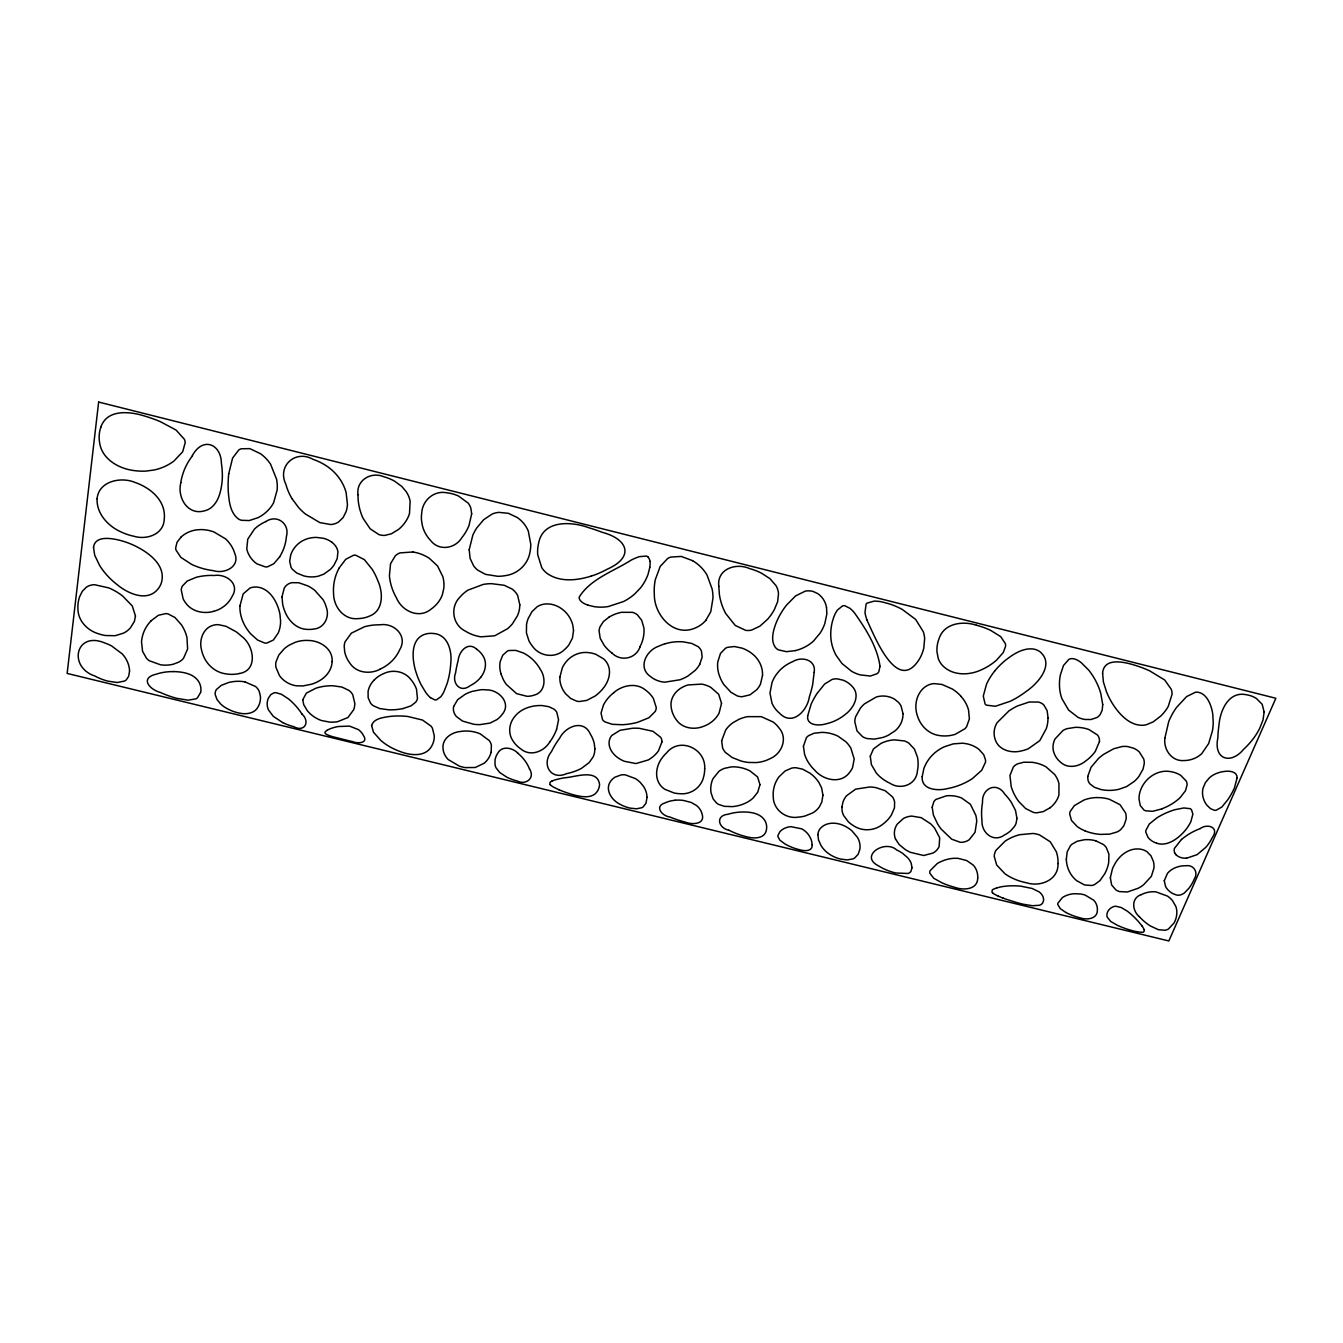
<?xml version="1.0" encoding="UTF-8"?>
<svg xmlns="http://www.w3.org/2000/svg" width="1343" height="1343" viewBox="0 0 1343 1343"><rect width="100%" height="100%" fill="white"/><g stroke="black" fill="none" stroke-linecap="round" stroke-linejoin="round"><path stroke-width="1.5" d="M180.869 482.624C176.991 496.91 187.281 515.46 204.018 510.961A22.159 19.356 35.7 0 0 210.985 507.805C218.624 501.762 220.923 491.504 222.015 482.305A84.659 73.227 37.7 0 0 222.367 474.129L222.082 468.741A71.481 61.996 37.5 0 0 221.41 463.57C221.209 443.66 202.692 436.425 192.301 455.68M649.811 567.418L648.081 574.2A53.418 49.657 14.4 0 1 640.426 587.982L634.786 593.891A56.339 52.394 14.7 0 1 623.521 601.546L608.211 606.566A43.194 40.089 13.9 0 1 594.244 606.667L587.697 605.089M491.152 752.214L491.387 745.231A13.866 12.188 16.2 0 0 489.272 740.581L480.123 733.798A32.215 28.153 16.3 0 0 460.246 731.515C452.037 732.288 442.804 738.046 442.955 747.195A19.641 17.207 16.8 0 0 448.193 759.55L459.474 766.181A31.712 27.85 16.8 0 0 465.417 767.608L475.288 767.491L484.269 763.16A26.759 23.452 16.8 0 0 491.135 752.214M200.661 692.384L197.421 697.873A10.391 8.813 27.8 0 1 195.776 698.897L188.054 700.173L176.89 698.377A91.693 78.633 30.3 0 1 160.237 692.384C149.728 689.63 139.353 678.014 156.376 674.136A52.78 44.42 27.1 0 1 173.079 671.618M453.665 706.452L457.627 699.737L464.947 694.432A42.506 37.537 16.2 0 1 472.4 691.343L480.475 689.782A28.992 25.668 16.7 0 1 486.485 689.882C498.891 689.58 512.103 703.48 501.913 714.711A27.515 24.426 17.4 0 1 496.86 719.647L490.094 723.071L479.955 724.616A39.988 35.59 17.8 0 1 473.659 724.246L462.462 721.04L456.284 716.423A13.061 11.55 17.7 0 1 453.632 706.435M556.623 729.299L558.554 719.764L556.757 712.193A10.912 9.72 13.4 0 0 554.004 709.171L549.018 706.754L542.488 705.595A32.215 28.539 13.4 0 0 539.382 705.545A35.892 31.779 13.3 0 0 525.768 708.349L523.837 709.238A30.016 26.608 13.5 0 0 519.456 711.958A31.007 27.481 13.5 0 0 513.916 717.615C508.98 724.095 508.124 733.563 512.69 740.463A27.985 24.829 13.7 0 0 521.101 749.142C530.552 756.864 543.848 751.627 549.69 742.108M100.826 427.225C107.071 408.423 130.909 411.495 145.749 416.38A125.319 107.306 35.2 0 1 160.472 421.719L176.051 430.045L184.394 439.295A11.751 10.274 38.4 0 1 185.233 442.602L182.682 451.768L173.918 461.069A62.836 54.475 40.1 0 1 154.26 469.966L145.967 471.091A61.56 53.367 40.1 0 1 135.727 470.772C119.829 469.295 101.833 459.659 99.55 442.384A36.227 31.325 38.8 0 1 100.843 427.242M699.72 664.365L702.137 657.147L701.499 651.321A11.684 10.66 5.2 0 0 698.091 646.638L691.712 643.431L683.201 641.836A46.334 41.935 5.8 0 0 665.356 643.7M639.956 647.125C635.726 658.859 620.785 661.864 612.055 653.134M338.94 568.257L345.739 559.292L353.511 555.263A9.032 8.075 28.2 0 1 355.811 555.247L364.373 559.645L372.313 569.466A69.013 60.922 28 0 1 377.87 580.78C383.141 592.28 383.745 610.444 369.896 615.933A31.577 28.119 27 0 1 357.977 618.619C344.11 620.113 333.819 607.137 333.601 594.177A55.986 50.127 25.4 0 1 339.04 568.307M279.68 556.892L273.72 563.791L267.61 566.78A10.475 9.216 31.2 0 1 265.494 566.947L256.866 563.825A23.301 20.531 31.6 0 1 248.539 554.038L247.834 552.51A19.759 17.392 31.6 0 1 246.793 548.615L247.767 539.164L254.482 529.058A45.746 40.408 30.5 0 1 265.88 521.571M480.643 677.409C485.427 671.651 487.274 662.888 483.228 656.24A21.723 19.39 19.2 0 0 476.664 649.223M705.814 620.399L710.783 611.703L712.999 597.954A55.802 51.588 8.3 0 0 712.159 589.107L707.022 575.039A40.441 37.453 7.2 0 0 692.585 560.686M994.575 671.181L996.506 668.881A74.251 64.9 -14.5 0 1 1005.286 660.403C1013.142 654.259 1022.577 647.897 1033.036 648.971A16.166 14.303 -15.1 0 1 1039.851 651.64C1055.044 664.181 1037.988 683.469 1026.287 691.36A92.096 82.83 -13.7 0 1 1018.968 696.429A83.434 74.906 -13.7 0 1 1010.221 701.281L995.482 706.25L986.417 705.159A6.497 5.741 -12.2 0 1 985.09 703.984L983.277 696.077L986.517 684.242A63.944 56.02 -14.3 0 1 994.592 671.198M150.718 621.054L158.424 615.262L165.743 613.6A11.298 9.636 30.7 0 1 168.11 613.936L174.943 617.495L181.557 624.965A41.432 35.119 30.4 0 1 186.962 637.489L187.617 648.954L183.504 658.339A21.606 18.366 29.9 0 1 178.737 662.149L173.297 664.214A33.659 28.623 30.4 0 1 160.572 664.819L149.258 660.722A14.454 12.255 29.9 0 1 146.538 658.339L142.559 651.321L141.519 641.719A45.679 38.947 29.3 0 1 150.819 621.137M373.757 680.397L376.628 677.762A34.666 30.419 20.8 0 1 383.544 673.666C392.66 669.15 404.461 671.181 410.757 679.39A32.232 28.27 21.6 0 1 416.498 689.16L417.472 698.561A12.423 10.929 20.8 0 1 415.625 702.238L411.008 705.864L403.085 708.55M181.187 536.915L177.024 542.303L175.681 547.978A10.509 9.082 33.3 0 0 176 550.042L180.869 557.379L191.596 564.379A64.565 56.473 34.4 0 0 213.067 570.59C224.348 574.3 240.682 566.847 234.639 553.064A29.932 25.987 32.5 0 0 227.857 541.212A27.918 24.258 32.5 0 0 225.506 538.845L213.957 531.962A34.817 30.218 32.4 0 0 200.846 529.578L196.498 529.881A33.29 28.891 32.4 0 0 181.204 536.948M1181.487 839.425L1174.454 848.39A8.646 7.185 -14.4 0 0 1174.957 853.325M1050.075 807.798L1043.276 811.608L1036.947 812.784A13.866 11.886 -11.2 0 1 1033.371 812.397L1025.649 808.553L1018.817 801.603A62.55 53.787 -13.2 0 1 1011.917 788.777A56.507 48.617 -12.9 0 1 1011.229 786.763L1009.936 775.465L1013.377 766.954A12.07 10.442 -11.3 0 1 1017.692 763.814L1023.802 762.22L1032.213 762.304A36.932 31.779 -10.9 0 1 1046.012 766.836L1054.691 774.508A34.163 29.412 -11 0 1 1058.955 783.506L1058.939 794.972A27.045 23.267 -11.3 0 1 1050.058 807.781M613.801 692.585C622.313 685.249 635.877 682.395 645.194 689.798A30.637 27.481 9 0 1 653.353 698.41L656.257 707.56A12.037 10.811 7.9 0 1 655.283 711.404L648.904 717.766L637.623 722.316A70.037 63.574 10.4 0 1 622.245 724.733L612.223 724.313L604.887 721.862A8.36 7.487 9.9 0 1 602.503 719.579L601.026 713.133L603.46 705.025A42.456 37.99 7.9 0 1 613.835 692.635M609.134 617.041L603.46 621.524L600.103 626.661A17.123 15.663 10.9 0 0 599.079 630.841L600.203 638.294L604.132 645.295A39.786 36.479 9.5 0 0 612.055 653.134M326.987 730.323L329.69 728.964A42.321 36.379 20.9 0 1 338.402 726.513L349.533 726.11L358.514 729.652A17.895 15.461 21.6 0 1 363.315 735.242C368.939 743.384 357.523 743.804 352.605 741.621A113.584 100.389 24.3 0 1 350.17 741.101L332.879 736.753A61.09 53.351 23.4 0 1 331.15 736.216A29.412 25.517 22.9 0 1 327.004 734.621A7.051 6.077 22.6 0 1 325.275 733.496L324.888 732.321A7.185 6.195 22.3 0 1 327.054 730.407M1141.13 894.656C1130.957 898.148 1132.149 910.755 1139.334 916.648M380.237 669.167C370.282 674.471 356.449 673.162 349.885 663.173A30.15 26.659 23.7 0 1 344.698 651.892L344.211 646.168A20.733 18.282 24.1 0 1 345.067 641.803L351.379 633.141L364.591 626.711A53.3 46.955 22.5 0 1 379.951 624.814C394.12 622.514 408.138 635.994 399.677 649.794A46.988 41.549 25.1 0 1 380.187 669.083M265.864 521.554C276.977 513.966 290.021 523.753 286.412 536.545A56.977 49.96 33.4 0 1 279.613 556.858M1162.232 808.805L1152.613 811.306L1145.663 810.803A9.015 7.605 -14.7 0 1 1143.917 809.98L1140.257 805.548L1138.998 798.917A32.82 27.649 -15.5 0 1 1144.79 782.482C1150.33 775.163 1159.563 770.294 1168.846 771.369A27.531 23.217 -15.4 0 1 1180.732 775.347L1186.289 781.139A12.07 10.173 -15.9 0 1 1187.111 784.799L1185.483 790.758L1180.161 797.591A48.046 40.827 -15.6 0 1 1162.182 808.687M1200.206 828.53C1207.542 823.225 1219.713 827.305 1212.343 837.461A44.907 37.57 -14.7 0 1 1205.829 847.299L1197.083 854.652L1186.524 858.244M591.155 576.13C576.919 580.562 559.578 582.493 546.802 573.209A21.824 20.212 17.4 0 1 541.749 567.636L537.72 554.693A41.364 38.41 16.2 0 1 538.627 543.143C542.975 519.758 571.497 521.319 588.771 527.715A151.759 137.02 14.7 0 1 602.184 532.315C627.651 538.912 635.004 556.892 607.271 569.18A94.732 88.94 21.1 0 1 591.155 576.13M996.64 887.924L1001.156 886.816A54.073 45.091 -7.5 0 1 1012.521 885.792A62.55 52.058 -7.4 0 1 1020.73 886.162L1032.146 888.462L1039.23 891.953A14.773 12.389 -8.6 0 1 1042.991 896.671L1043.528 898.635A9.955 8.343 -8.8 0 1 1043.561 900.515L1042.705 902.916A5.557 4.667 -8.9 0 1 1040.758 904.678A6.295 5.288 -8.9 0 1 1039.381 905.283L1032.465 905.736L1023.131 904.208A133.88 114.625 -12.3 0 1 1015.963 902.311L1006.881 899.474A136.835 117.294 -12.3 0 1 1003.154 898.148M239.474 673.498C258.679 670.342 253.827 644.606 241.186 635.978A43.648 37.352 28.3 0 0 235.764 631.546L225.993 626.291L218.439 624.663A17.224 14.823 28.9 0 0 213.369 625.234C203.162 627.869 198.999 639.956 201.416 649.408A36.966 31.863 28.2 0 0 203.263 655.502C206.856 664.768 215.165 672.171 225.087 673.733A33.625 28.942 28.5 0 0 239.474 673.498M213.47 611.384C203.75 614.12 192.083 611.736 185.905 603.242A23.788 20.548 31.1 0 1 183.135 598.81L181.221 589.862A13.363 11.516 31.3 0 1 182.363 586.052L187.265 581.015L196.263 577.289A63.692 54.845 29.2 0 1 214.46 575.476C226.161 573.646 240.095 583.852 232.255 596.158A36.714 31.728 31.7 0 1 224.348 606.062L221.007 608.329A36.16 31.258 31.7 0 1 213.47 611.384M795.442 650.616L786.377 651.674L778.369 649.844A10.14 9.267 -1.7 0 1 775.465 647.477C770.647 640.964 772.947 632.117 775.297 625.099A79.623 72.321 -6.3 0 1 786.494 605.156L795.56 595.939L805.162 591.172A15.142 13.934 -4.4 0 1 813.405 591.575L817.551 593.522A19.306 17.761 -4.1 0 1 819.801 595.218L821.815 597.249A24.443 22.478 -3.7 0 1 826.465 607.254M675.093 800.227L676.721 800.126A32.232 28.069 5.3 0 1 683.369 800.428L691.225 802.476L696.463 805.447A18.181 15.898 5.1 0 1 702.154 814.227C705.377 824.652 691.729 824.803 685.283 822.101A102.874 91.895 3.7 0 1 669.821 816.98C662.133 816.074 653.974 806.32 665.02 802.913A27.431 23.922 5.4 0 1 675.109 800.277M173.062 671.55C182.447 671.769 194.215 673.397 199.2 682.462A17.476 14.79 28 0 1 200.627 692.384M412.939 551.99L399.996 552.896A16.401 14.807 26 0 0 395.346 555.75L390.544 563.724L389.42 575.811A57.648 52.327 23.7 0 0 396.47 597.887C401.91 611.149 419.1 619.241 431.137 609.084A36.932 33.273 25.2 0 0 440.437 598.928A33.273 29.982 25 0 0 442.351 594.764L443.845 588.083A35.573 32.047 25.1 0 0 442.804 576.567L437.533 565.94L429.374 558.352A37.285 33.558 24.9 0 0 412.939 551.99M244.997 681.908L255.523 686.491A12.826 10.996 26.2 0 1 259.249 691.427L260.424 696.413A24.023 20.531 26.4 0 1 258.141 706.787C254.75 713.469 246.34 714.61 239.709 713.167A35.825 30.721 26.8 0 1 227.051 708.567L226.228 708.13A27.414 23.469 26.7 0 1 220.705 704.051L216.995 699.535L215.199 694.516A10.106 8.612 26.8 0 1 216.441 689.496L221.242 685.383L228.595 682.513A40.005 34.095 25.6 0 1 233.699 681.556L235.461 681.388A34.011 29.009 25.8 0 1 244.997 681.891M1136.564 931.673L1134.281 931.169A95.756 79.69 -13.9 0 1 1117.426 925.327L1110.745 921.483L1107.22 917.151A8.36 6.916 -11 0 1 1106.917 915.892L1106.884 915.456A10.543 8.713 -11.1 0 1 1110.93 907.986L1113.465 906.643A6.765 5.59 -11.1 0 1 1115.832 906.24L1121.271 907.532L1127.348 911.192A93.892 77.105 -8.4 0 1 1140.106 923.581L1141.903 925.763M976.445 625.234C962.881 620.718 944.011 623.068 939.059 638.68A36.647 32.82 -13.2 0 0 936.961 651.808L938.27 658.557A24.476 21.941 -12.5 0 0 942.115 665.07C951.969 675.865 968.823 675.697 981.297 669.838A55.6 50.127 -13.4 0 0 996.456 660.219L1003.288 652.53L1005.554 646.369A11.197 9.989 -14.3 0 0 1005.37 643.616L1000.72 636.632L990.58 630.337A78.968 70.205 -10.6 0 0 976.445 625.234M1095.636 840.735L1103.426 844.529A18.735 15.747 -11.6 0 1 1106.313 847.584L1108.915 854.165L1108.714 862.475A48.969 41.331 -10.6 0 1 1104.886 873.554L1099.967 880.622L1094.579 884.601A10.358 8.662 -11.1 0 1 1091.658 885.49L1084.556 884.97L1076.717 880.706A35.136 29.496 -11.9 0 1 1069.901 872.53A41.549 34.868 -12.1 0 1 1066.325 859.235M1156.743 843.27C1166.278 846.409 1175.83 840.114 1182.31 833.6A49.238 41.532 -14.5 0 0 1186.188 829.168A43.463 36.597 -14.6 0 0 1190.905 821.53L1192.886 814.127L1191.476 809.678A5.422 4.549 -15.5 0 0 1190.032 808.654L1183.804 807.949L1174.89 809.711A61.459 50.916 -14.4 0 0 1156.911 817.853L1149.272 824.031L1145.864 830.494A10.156 8.511 -14.2 0 0 1145.831 832.24L1148.064 837.428A20.363 17.056 -14.5 0 0 1156.743 843.236M1003.154 898.148L998.235 896.15M1085.06 830.881L1086.067 831.283A49.07 41.767 -13.8 0 0 1100.706 834.406L1109.637 834.137L1117.191 831.921A14.672 12.406 -13.1 0 0 1120.801 829.487L1123.94 825.626L1126.038 819.499A22.361 18.936 -12.9 0 0 1125.619 813.052L1119.995 804.675L1109.385 799.286A38.175 32.282 -12.4 0 0 1100.857 797.692L1096.476 797.574A32.551 27.565 -12.5 0 0 1090.029 798.296A32.92 27.867 -12.5 0 0 1084.002 800.008L1074.383 805.599L1070.153 811.541A12.121 10.308 -12.4 0 0 1069.699 814.043L1071.496 820.472L1077.153 826.499A38.024 32.333 -13.4 0 0 1085.06 830.864M558.973 789.768L553.971 787.351A16.385 14.404 11.6 0 1 550.462 784.95M282.718 722.601L273.3 716.339L268.499 709.96A16.284 14.001 24.8 0 1 267.307 705.898A18.953 16.301 24.7 0 1 268.348 698.242L270.766 694.65L273.771 692.921A6.765 5.825 25.2 0 1 275.785 692.669L281.358 694.23L288.544 698.948A60.166 51.152 24.7 0 1 302.041 714.174M728.863 830.259C718.337 828.077 715.097 815.486 728.007 814.261A45.377 39.283 2.3 0 1 740.48 812.062C749.26 811.676 760.793 812.683 765.359 821.412A17.677 15.394 1.9 0 1 766.433 829.756C764.822 839.61 752.55 838.653 745.348 836.454A75.208 66.445 0.7 0 1 728.896 830.209M1065.922 912.518L1060.248 908.623L1057.831 904.628A5.876 4.902 -9.7 0 1 1057.881 903.184L1062.414 897.56A20.279 16.871 -9.9 0 1 1074.366 893.716L1080.611 893.985A27.129 22.529 -9.8 0 1 1085.178 895.11L1093.823 900.28A18.668 15.528 -10 0 1 1097.382 910C1097.651 919.032 1086.756 920.224 1080.192 917.857A60.267 50.48 -11.6 0 1 1065.956 912.485M692.585 560.669L681.254 556.422L670.661 557.093A15.931 14.84 7 0 0 667.622 558.537L660.202 566.427L655.317 579.639A65.287 60.519 2.9 0 0 654.326 594.58C654.159 614.59 673.128 636.951 694.348 628.356A28.371 26.205 6 0 0 705.797 620.382M476.664 649.206C467.968 641.131 458.953 651.355 458.198 660.37A119.275 107.104 12.5 0 0 457.124 664.718A115.145 103.377 12.7 0 0 455.596 672.843C451.567 682.966 460.045 693.458 470.033 685.753A36.362 32.484 20.1 0 0 480.66 677.426M331.738 542.169L332.879 543.076A15.713 13.984 29.8 0 1 334.877 545.107A13.682 12.188 29.8 0 1 337.932 551.906L337.177 558.705L333.987 565.067A36.647 32.534 30.8 0 1 330.277 569.466L323.898 574.116L318.241 576.214A29.781 26.457 30.4 0 1 303.887 575.929L296.753 573.025L292.304 569.214A11.231 9.938 29.9 0 1 291.062 567.283L289.668 561.324L290.776 554.76A32.299 28.673 29.2 0 1 296.299 545.661A29.999 26.642 29.3 0 1 316.579 537.418L323.26 538.274A21.555 19.171 29.6 0 1 331.771 542.136M517.844 753.138C512.422 747.547 501.745 745.365 497.548 753.524A22.546 19.792 14 0 0 495.03 760.037L495.03 764.687A14.135 12.389 14.4 0 0 496.071 767.843L499.697 772.494L506.899 777.228A44.252 39.081 14 0 0 517.156 780.971C525.751 785.454 535.37 778.151 529.578 769.035M430.515 697.655L434.729 699.854A4.214 3.727 19.5 0 0 436.559 699.804L440.789 696.765A33.525 29.647 21.1 0 0 444.214 691.057L447.152 683.469A109.421 96.192 24.9 0 0 450.778 663.106C452.121 650.902 447.907 634.131 432.966 633.443A20.279 18.08 21.2 0 0 427.41 633.644C409.313 637.002 411.865 660.437 416.464 673.498A85.566 76.887 17.8 0 0 421.098 684.712L425.53 692.098A29.193 25.937 19.4 0 0 430.465 697.705M550.345 784.765L550.496 784.916A5.523 4.835 11.9 0 1 549.875 784.228L550.009 782.348A7.823 6.849 11.7 0 1 551.805 781.206M961.051 696.362L959.456 694.667A44.772 39.652 -8.5 0 0 952.153 688.925L942.014 684.46L934.14 683.604A15.193 13.514 -9.6 0 0 928.903 684.796C918.578 689.077 914.18 701.684 916.413 712.109A41.029 36.362 -10.5 0 0 919.166 720.234C922.893 728.107 930.38 734.285 939.126 735.511A31.04 27.515 -9.9 0 0 955.108 734.369L964.878 728.779A15.864 14.018 -9.9 0 0 966.641 726.647L969.377 718.891L968.538 709.943A41.515 36.781 -8.7 0 0 961.017 696.379M1176.099 854.803L1174.974 853.325M648.283 557.244L649.475 559.376A11.567 10.778 10.6 0 1 649.861 560.837L649.928 561.223M302.108 714.14C310.149 721.577 304.844 732.64 293.848 726.714A50.295 43.614 25 0 1 282.735 722.584M291.985 498.639L298.616 507.57A56.708 51.219 33.5 0 0 305.365 513.983L319.835 522.612L330.814 524.542A17.761 15.948 32 0 0 338.57 521.974L343.086 517.609L346.108 511.582A33.508 30.016 32.8 0 0 347.434 504.313L346.125 492.579A44.453 39.736 33.1 0 0 328.162 467.062L325.61 465.349A51.924 46.35 32.9 0 0 313.07 459.356C295.661 449.267 276.876 465.853 285.858 484.235A56.859 51.353 33.5 0 0 292.002 498.639M895.512 839.022L899.155 844.529L905.098 849.431A41.364 35.741 -6.5 0 0 910.487 852.369L923.766 855.508L933.234 852.956A15.293 13.145 -5.9 0 0 939.11 846.577L939.697 837.78L934.61 828.144A44 37.839 -4.7 0 0 930.598 823.796L921.197 817.652L911.729 816.091A17.224 14.874 -5.6 0 0 903.386 818.525L897.225 824.166A20.279 17.493 -5.6 0 0 895.512 839.039M866.94 620.046C874.864 636.951 897.46 694.818 919.535 658.859A46.686 42.372 -8.2 0 0 923.783 648.182L924.655 638.513A33.978 30.788 -8.9 0 0 923.279 631.68L915.657 619.425L902.194 609.386A75.292 67.973 -6.4 0 0 889.435 603.897L882.368 602A35.707 32.484 -8.1 0 0 874.192 601.11L867.041 603.125A5.355 4.902 -8.8 0 0 866.101 604.098L864.976 612.593A52.411 47.76 -11.9 0 0 866.99 620.03M500.956 673.85L503.189 679.323A39.232 35.338 15.2 0 0 506.395 684.477L516.635 693.659L527.044 696.312A20.833 18.684 15.6 0 0 533.792 695.238C545.627 692.451 546.248 677.762 540.255 669.284A41.247 36.865 16.6 0 0 536.847 664.13L535.521 662.519A37.386 33.441 16.5 0 0 523.501 653.051L515.83 650.398L509.131 650.499A10.475 9.418 16.8 0 0 507.251 651.187L502.769 655.199L500.2 661.511A30.083 27.061 15.6 0 0 501.006 673.833M1144.152 929.776L1144.219 929.96A5.808 4.768 -11.3 0 1 1144.37 930.766L1143.514 932.059A4.902 4.029 -11.5 0 1 1142.104 932.26A22.848 18.836 -11.9 0 1 1136.598 931.589M826.516 607.254L826.852 613.969L824.82 623.555A49.775 45.847 -1.8 0 1 820.271 632.906L813.522 641.031A39.887 36.681 -2.3 0 1 795.442 650.583M1066.308 859.235L1067.215 851.848L1070.354 845.855A13.581 11.449 -11.4 0 1 1072.1 844.126L1077.304 841.222L1084.523 839.728A29.294 24.61 -11.2 0 1 1095.636 840.752M180.768 482.59A74.369 65.689 34.2 0 1 192.469 455.797M373.79 680.431A27.649 24.275 21.2 0 0 368.083 691.376L368.15 697.739L370.567 703.144A11.533 10.089 21.8 0 0 373.287 705.73L379.616 708.533L388.664 709.809A56.272 49.725 22.9 0 0 403.085 708.533M556.606 729.283A61.342 54.459 16.1 0 1 549.673 742.091M517.794 753.188A40.475 35.304 14.9 0 1 529.528 769.052M649.978 561.223A24.359 22.663 11.8 0 1 649.76 567.401M648.283 557.244A3.979 3.71 10.1 0 0 646.52 556.069L639.369 556.657A56.372 52.008 8 0 0 631.277 560.048C613.701 571.312 590.45 578.816 579.202 597.098A5.187 4.784 14.1 0 0 579.958 599.985L580.512 600.741A9.166 8.444 14 0 0 581.469 601.714L582.056 602.201A18.617 17.174 13.8 0 0 587.714 605.021M639.805 647.057A40.29 36.832 11.9 0 0 643.901 627.852L641.685 620.298L637.337 614.775A12.876 11.818 10.1 0 0 632.452 612.341L621.423 612.307A37.688 34.364 9.6 0 0 609.151 617.058M558.99 789.734A99.466 89.091 10.7 0 0 574.552 795.09C582.023 796.987 592.683 798.9 597.484 791.077A17.425 15.293 10.5 0 0 599.549 784.278C597.165 768.263 574.871 777.328 564.245 777.815A117.009 100.255 8.9 0 0 560.467 778.571L557.865 779.175A33.743 29.412 10.9 0 0 551.772 781.139M699.72 664.365A31.292 28.556 6.6 0 1 694.986 670.543L688.187 675.848A45.041 41.18 7.3 0 1 679.978 679.776L664.751 682.177A23.2 21.119 6.9 0 1 658.758 681.019A23.838 21.706 6.9 0 1 650.398 676.469C637.354 667.555 646.419 650.13 658.859 646.168A41.381 37.486 5.9 0 1 665.356 643.683M996.674 888.025A12.658 10.66 -7.7 0 0 992.309 889.889L991.957 892.138A7.051 5.943 -7.8 0 0 993.081 893.246M998.285 896.083A28.002 23.687 -8.6 0 1 993.031 893.296M1141.852 925.797A23.62 19.406 -10.7 0 1 1144.202 929.759M1181.538 839.476A55.113 45.343 -14.8 0 1 1200.222 828.581M1186.524 858.143A13.38 11.113 -14.6 0 1 1176.065 854.836M1141.147 894.673A22.546 18.567 -12.1 0 1 1155.903 891.853L1167.52 896.117A29.664 24.409 -11.9 0 1 1172.59 900.767L1175.847 906.491A25.047 20.615 -12.1 0 1 1176.636 909.631A29.009 23.889 -11.9 0 1 1175.142 920.744A25.5 20.984 -12 0 1 1174.135 922.876L1168.444 929.02A8.629 7.068 -12.2 0 1 1165.002 930.246L1158.438 929.709L1150.397 925.982A63.138 52.024 -13.8 0 1 1139.368 916.631M239.91 606.046L239.91 608.077A42.053 36.781 28.4 0 0 241.169 616.521A40.978 35.841 28.4 0 0 242.579 620.785A44.672 39.098 28.4 0 0 250.469 633.627L257.571 640.04L264.655 643.012A9.317 8.092 27.9 0 0 266.821 643.062L273.384 640.04L278.286 632.906A38.057 33.021 29.2 0 0 280.586 620.919L279.965 614.322A48.835 42.288 29.4 0 0 277.413 605.643C273.989 596.98 267.223 588.184 257.336 587.092A15.797 13.783 29.5 0 0 249.949 588.083L243.167 593.908L239.91 606.046M559.846 677.225L559.913 680.196A28.337 25.551 11.9 0 0 565.756 693.911L570.758 698.511L576.617 701.13A13.715 12.322 12.2 0 0 579.286 701.516L586.74 700.408L595.083 696.06A45.024 40.71 13.5 0 0 604.216 686.961C608.983 680.548 611.451 671.466 607.624 664.013A18.047 16.317 11.8 0 0 603.645 658.909L595.906 654.36A26.843 24.224 12 0 0 588.385 652.614C579.74 651.523 570.909 655.485 565.672 662.384A33.928 30.604 11.5 0 0 562.398 667.572L559.846 677.225M647.041 797.356L646 803.181L643.196 806.858A8.226 7.219 7.5 0 1 641.702 807.747L636.464 808.805L630.001 808.1A33.911 29.882 7.7 0 1 619.392 803.92C611.602 799.992 604.635 789.432 610.629 781.257A17.157 15.075 8.2 0 1 615.111 777.11L621.221 774.911A14.286 12.557 8.3 0 1 625.368 774.861L635.474 778.638A28.102 24.627 8.4 0 1 640.577 782.768L643.633 786.562A25.047 21.958 8.3 0 1 647.024 797.356M1102.737 704.622L1102.15 710.279L1100.152 714.577A10.862 9.418 -15.8 0 1 1096.895 717.531L1091.02 719.512L1084.993 719.462A24.812 21.606 -16.2 0 1 1077.925 717.296L1068.558 710.027L1061.977 698.78A52.847 45.998 -17.4 0 1 1059.644 688.455A60.418 52.528 -17.7 0 1 1060.349 674.975L1063.505 665.49L1068.877 659.346A6.446 5.674 -16.7 0 1 1073.023 658.691L1074.098 658.859A12.607 11.08 -16.4 0 1 1075.223 659.178A23.654 20.749 -15.9 0 1 1081.233 662.687L1088.703 670.107A86.624 75.947 -12.8 0 1 1100.756 693.29L1102.737 704.622M1110.342 877.768L1111.635 884.97L1115.899 889.905A13.883 11.567 -12.1 0 0 1119.609 891.601L1127.398 891.987L1138.243 888.227A36.63 30.654 -12.4 0 0 1143.447 884.919L1151.354 876.375L1153.939 868.115A28.757 24.006 -12.4 0 0 1153.452 861.568L1151.001 855.844L1146.872 851.63A16.368 13.648 -12.8 0 0 1139.888 849.095C1129.429 847.752 1119.844 854.937 1114.975 863.734A46.132 38.259 -13 0 0 1112.373 869.055L1110.342 877.768M1237.121 777.849L1234.435 787.988A91.123 77.491 -15.9 0 1 1227.754 799.79L1221.861 807.042L1216.12 810.249A5.305 4.415 -16.4 0 1 1214.29 810.265L1210.429 808.604L1206.736 804.994A29.982 25.03 -17.3 0 1 1202.757 795.761A25.299 21.119 -17.1 0 1 1203.16 787.871L1205.51 782.465L1209.455 777.765A20.346 17.006 -17.1 0 1 1214.122 774.542L1215.65 773.803A25.685 21.454 -17 0 1 1224.782 771.386C1229.466 770.681 1237.289 771.57 1237.121 777.849M718.807 586.186L719.378 594.546A68.241 63.205 -3.1 0 0 723.306 608.53A61.274 56.742 -2.5 0 0 725.757 613.583L735.259 625.452L745.667 630.354A14.823 13.648 0.7 0 0 751.644 630.068L759.836 626.207L767.524 619.324A56.708 52.646 2.5 0 0 774.374 609.571L777.614 601.798L778.504 593.707A21.924 20.296 -0.3 0 0 776.036 585.666L769.908 578.615L761.447 573.159A61.073 56.154 2 0 0 749.428 568.525C736.031 562.532 716.709 568.962 718.807 586.186M903 713.637L902.983 715.265A25.316 22.562 -6.2 0 1 900.884 723.407A24.577 21.891 -6.2 0 1 895.277 730.676L888.445 735.175A36.546 32.652 -6 0 1 882.519 737.542L874.411 739.12L867.041 738.549A16.099 14.32 -5.7 0 1 862.475 736.585L857.019 730.928L854.786 721.644A22.949 20.43 -6.1 0 1 855.709 716.574L860.309 708.281A37.084 32.92 -6.6 0 1 864.472 703.866L876.375 696.967A20.984 18.701 -6.5 0 1 894.723 699.283L898.4 702.288A19.104 17.023 -6.6 0 1 901.086 706.065L903 713.637M922.205 776.607C921.046 790.104 938.052 791.077 947.503 788.576A61.106 53.888 -8.7 0 0 972.349 778.621L981.716 770.278L985.46 762.287A13.665 11.919 -9.6 0 0 985.51 759.937L983.714 754.648L978.896 749.31A29.076 25.366 -8.9 0 0 962.31 743.216L953.278 743.871L944.364 746.758A38.46 33.491 -8.8 0 0 930.229 757.486L929.474 758.426A42.976 37.403 -8.9 0 0 923.866 768.565L922.205 776.607M469.194 549.69L470.1 558.386L473.575 565.756A21.404 19.641 22.3 0 0 477.806 570.187L485.494 574.351L497.766 576.298A41.65 38.376 22.9 0 0 505.623 575.576C517.726 573.931 527.984 564.329 529.965 552.191A44.319 40.76 23.2 0 0 530.77 544.184L528.319 531.173A29.831 27.515 22.5 0 0 517.256 517.508L508.376 513.311L498.891 512.371A22.529 20.8 22.7 0 0 492.025 514.117L483.698 519.691L476.782 527.917A58.924 54.324 19.8 0 0 472.854 535.068L469.194 549.69M129.566 670.912L128.659 676.352L126.326 679.827A10.828 9.065 29.9 0 1 124.614 681.035L117.311 682.513L107.893 681.153A50.614 42.59 31.1 0 1 94.9 676.033C67.486 666.833 75.913 630.32 105.274 643.179A39.065 32.568 30.2 0 1 111.519 645.882L122.297 653.957A27.599 23.066 30.3 0 1 129.314 668.277L129.566 670.912M357.977 494.66L358.145 499.781A59.495 54.425 29.3 0 0 361.267 513.916A51.907 47.391 29.5 0 0 363.198 518.549L370.232 528.857L378.927 534.581A15.008 13.598 29.4 0 0 385.005 535.37L391.401 533.775L398.518 529.444A42.153 38.208 31.2 0 0 406.979 519.405L407.987 517.475A34.196 31.023 30.7 0 0 409.497 513.496L410.152 501.241A26.642 24.191 30.4 0 0 406.157 491.588L401.742 486.401L394.741 481.264A41.717 37.772 30.1 0 0 383.863 476.782C371.222 471.242 356.063 480.156 357.977 494.66M1164.901 738.046C1163.29 749.394 1171.7 761.582 1183.938 760.558A22.764 19.339 -17.6 0 0 1194.296 758.459A22.327 18.97 -17.6 0 0 1201.767 753.608L1208.633 743.602L1212.46 730.743A74.587 64.044 -16.7 0 0 1213.216 722.517L1212.796 714.51A60.939 52.226 -17.2 0 0 1211.537 708.315C1209.573 701.55 1205.628 693.458 1197.906 692.216A9.116 7.789 -19.2 0 0 1195.522 692.233L1186.608 696.564L1176.552 707.408A76.198 64.145 -19 0 0 1168.746 721.476L1164.901 738.046M1264.149 712.042L1263.008 719.999L1259.65 728.443A72.304 61.694 -18.9 0 1 1243.786 749.109C1230.826 765.023 1213.434 759.483 1217.816 738.062A156.795 128.962 -22 0 1 1218.974 725.136C1220.048 710.8 1228.442 691.091 1246.086 694.684A27.246 23.032 -19.7 0 1 1256.427 698.494L1262.168 704.286L1264.149 712.042M803.416 746.272L804.608 754.363A42.355 37.587 -3.9 0 0 809.174 763.613L810.433 765.392A49.255 43.715 -4.3 0 0 814.865 770.345C823.528 780.333 841.138 784.396 849.783 772.175A24.527 21.689 -2.8 0 0 852.57 767.608L854.198 758.929L850.858 748.169A34.146 30.201 -2.3 0 0 845.855 741.756L838.049 736.199A34.23 30.268 -2.3 0 0 822.084 732.371L814.143 733.211L808.687 735.611A11.969 10.643 -2.3 0 0 806.438 737.643L803.416 746.272M573.528 630.522L572.471 638.043L568.828 644.959A32.635 29.68 16.1 0 1 564.715 649.391C555.532 658.825 539.533 656.626 532.281 645.983A30.704 27.951 15.1 0 1 528.89 640.695L526.406 632.788L526.54 624.529A36.563 33.306 14.7 0 1 528.152 618.586L531.962 611.653L537.267 606.667A18.063 16.469 15.9 0 1 543.63 604.216C553.467 602.52 563.439 608.043 568.794 616.152A30.839 28.035 16 0 1 572.739 624.881L573.528 630.522M814.16 672.356L812.649 684.712A141.485 128.827 6.4 0 1 809.376 696.799C807.412 710.514 792.538 726.697 779.611 713.284A31.225 28.136 -2.1 0 1 772.024 703.329L769.959 693.072L772.074 682.362A40.559 36.513 -2.7 0 1 776.422 674.337L779.376 670.745A38.443 34.616 -2.6 0 1 792.806 661.595C801.704 656.005 816.393 659.715 814.16 672.356M841.927 807.009L842.061 810.467A21.152 18.433 -3.8 0 0 843.639 815.52L848.239 821.664A31.611 27.582 -4.2 0 0 853.09 825.458C861.77 831.485 873.84 831.149 882.15 824.686A36.697 32.064 -3.7 0 0 891.332 815.134L894.455 807.966L894.623 802.09A17.274 15.058 -4.5 0 0 892.474 796.869L885.255 790.758L876.089 787.686A37.57 32.652 -3.8 0 0 869.828 786.981L855.609 789.164L846.543 795.761A24.543 21.387 -3.9 0 0 843.001 801.939L841.927 807.009M281.996 596.846L282.685 604.216A44 38.88 27.5 0 0 284.363 610.091C287.755 620.181 296.484 629.33 307.715 629.414A26.088 22.965 27.9 0 0 313.49 629.078C324.251 628.44 330.025 616.655 326.265 607.137A32.433 28.455 27.9 0 0 323.092 599.733L314.749 590.316A36.11 31.644 27.9 0 0 307.698 585.85L298.734 582.744L291.8 582.677A13.027 11.466 28.7 0 0 286.193 585.632L285.757 586.085A15.78 13.883 28.6 0 0 284.229 588.167L281.996 596.846M519.825 604.887L519.489 608.899A34.448 31.292 20.4 0 1 517.324 616.001L512.489 623.723A44.974 40.827 21.1 0 1 507.453 628.793L494.694 635.793L481.046 636.817A36.211 32.87 20.4 0 1 465.299 631.076C452.356 624.78 449.821 606.734 460.28 596.779A39.736 35.976 19.3 0 1 467.968 590.131L483.161 584.44A49.103 44.386 18.8 0 1 491.404 583.651L504.213 585.279L512.153 589.073A18.315 16.67 19.5 0 1 517.71 595.637L519.825 604.887M817.887 834.574L818.525 839.963L821.043 845.553A32.047 27.783 -2.8 0 0 825.257 850.824A30.788 26.692 -2.7 0 0 827.959 853.141A33.306 28.874 -2.8 0 0 840.433 859.05L847.198 859.906L852.939 858.899A9.72 8.394 -2.5 0 0 854.668 857.992L858.16 854.282L859.906 849.129A24.006 20.733 -2 0 0 857.422 837.31L851.882 830.78A34.616 29.882 -1.6 0 0 847.517 827.607C839.694 822.554 827.792 820.758 820.707 828.027A12.859 11.147 -1.9 0 0 818.323 832.14L817.887 834.574M880.018 666.38L878.826 671.718A7.672 6.916 -7 0 1 877.013 673.75L870.348 676.033L860.108 674.874A37.251 33.81 -7.8 0 1 851.462 671.198L841.927 663.459L836.051 655.233A52.125 47.358 -8.7 0 1 830.729 634.87A59.764 54.257 -9.2 0 1 832.459 621.322L833.6 617.646A33.625 30.654 -7.9 0 1 837.411 610.058L842.615 605.878A4.784 4.382 -6.9 0 1 844.747 605.71L850.035 608.362A38.611 35.254 -4.7 0 1 854.719 613.214C865.899 629.179 877.281 646.738 880.018 666.38M1164.263 880.739L1165.606 886.615A22.193 18.315 -13.8 0 0 1172.842 893.615L1176.334 894.958A8.83 7.286 -13.4 0 0 1177.744 895.16L1178.197 895.177A7.084 5.842 -13.3 0 0 1181.202 894.69L1183.284 893.683A12.977 10.71 -13.4 0 0 1184.509 892.826L1188.941 888.227A46.871 38.981 -13.1 0 0 1194.431 878.708C1198.577 872.262 1193.541 864.472 1185.919 865.731A22.092 18.214 -13.6 0 0 1175.796 867.511A18.718 15.444 -13.6 0 0 1167.487 873.336L1164.263 880.739M471.678 513.832L468.959 525.684A60.15 54.979 29.3 0 1 461.791 537.754C455.076 548.783 438.909 551.285 430.65 540.541A32.82 30.134 26.2 0 1 422.172 524.593L421.467 519.926A39.115 35.942 26 0 1 421.736 512.892C422.424 500.536 433.839 490.38 446.245 492.713A35.623 32.618 26.4 0 1 458.567 496.054L468.136 503.071A16.267 14.958 26.7 0 1 470.839 508.158L471.678 513.832M704.689 768.733L704.639 770.731A37.268 32.971 6.1 0 1 703.665 776.69C701.399 787.351 690.94 794.754 680.162 793.713A29.982 26.541 5.4 0 1 673.917 792.941L664.802 789.264A18.315 16.183 5.7 0 1 660.823 785.789C653.957 777.647 656.207 765.275 662.452 757.469A40.441 35.707 4.5 0 1 666.564 752.903C679.625 736.501 706.116 748.722 704.689 768.733M812.179 844.848C812.683 851.781 803.97 851.126 799.521 849.716A52.427 45.847 -1.4 0 1 784.883 843.924L779.847 840.147L777.933 836.655A5.506 4.784 0.3 0 1 777.899 835.615L779.914 831.653A15.965 13.85 -0.1 0 1 790.876 826.65L801.62 828.816A20.917 18.114 0 0 1 808.016 834.104A25.181 21.807 0.2 0 1 811.709 841.541L812.179 844.848M302.813 699.653L303.703 704.689L307.329 710.732A28.556 24.812 23.6 0 0 318.56 719.344A25.651 22.26 23.6 0 0 321.464 720.503L329.623 722.098A31.829 27.666 23.8 0 0 337.714 721.661L347.938 717.515L353.696 709.708A24.896 21.622 23.5 0 0 354.837 703.48L352.756 694.717A13.548 11.785 23.1 0 0 348.945 690.42L341.861 687.028L332.795 685.753A50.681 43.782 22.3 0 0 315.79 688.254L306.355 693.156L302.813 699.653M661.965 741.856L658.456 750.905A35.724 31.863 8.6 0 1 648.233 759.97L635.927 763.563L624.344 761.28A29.999 26.742 8.1 0 1 619.207 758.61C613.13 754.884 607.741 747.9 609.353 740.396A14.538 12.926 8.8 0 1 611.753 735.511L620.013 730.307L632.536 728.242A54.761 48.298 7.7 0 1 639.268 728.326L652.899 731.28L660.689 737.324A10.341 9.216 7.2 0 1 661.881 740.648L661.965 741.856M97.082 498.706C96.411 513.076 107.306 525.314 119.628 531.274A52.881 45.595 36.6 0 0 133.763 536.21C146.572 540.239 163.88 534.43 164.282 518.935A32.4 27.834 35.7 0 0 164.081 511.784C162.503 501.023 154.411 492.528 145.363 487.207A47.928 41.062 35.3 0 0 135.072 482.473C121.172 476.463 98.71 481.012 97.082 498.706M822.94 795.14L821.815 802.073L819.415 806.774A22.344 19.591 -0.8 0 1 812.582 812.985L804.927 816.04A32.736 28.774 -0.7 0 1 798.548 817.098C785.924 819.331 773.232 809.728 773.249 796.651A38.225 33.525 -1.4 0 1 773.719 788.694A35.354 31.023 -1.3 0 1 778.94 776.892L785.118 770.966L791.698 768.112A14.84 13.077 -0.7 0 1 796.164 767.76L802.711 769.203L810.064 773.232A38.393 33.676 -0.1 0 1 818.911 782.499L821.597 787.871L822.94 795.14M932.193 807.244L933.368 814.966L937.548 823.83A71.565 61.795 -10 0 0 941.225 829.168L951.7 839.19L960.279 842.279A11.886 10.207 -7.6 0 0 966.003 841.406L966.675 841.138A13.665 11.734 -7.6 0 0 969.226 839.694L975.052 832.307L976.73 821.295A43.094 37.184 -6.6 0 0 975.79 815.251L970.418 804.289L961.487 797.91A29.143 25.131 -7.3 0 0 946.462 795.795L935.886 799.438A10.475 9.082 -7.4 0 0 933.821 801.788L932.193 807.244M721.527 703.329L719.126 713.015A29.361 26.457 4.9 0 1 710.665 722.635L709.037 723.692A31.342 28.237 5 0 1 703.715 726.261C694.381 730.172 682.126 728.443 676.201 719.647A30.301 27.28 4.3 0 1 671.164 706.972C669.855 698.763 675.26 690.89 682.429 687.28A28.942 26.021 4.6 0 1 687.918 684.947L701.734 684.107A27.397 24.627 4.6 0 1 710.766 687.331L718.673 694.281L721.527 703.329M721.644 740.765L722.568 747.766A16.939 15.092 2.1 0 0 725.438 752.416L732.153 757.519L741.135 761.061A43.127 38.611 1.1 0 0 748.639 762.455L756.227 762.572A32.836 29.328 1.2 0 0 769.925 758.745C781.727 753.977 788.19 738.281 779.058 727.99A31.074 27.683 1.3 0 0 773.148 722.014L761.28 716.658L747.682 716.642A36.11 32.131 1.2 0 0 738.935 719.328L733.093 722.601A31.51 28.069 1.3 0 0 725.656 730.072L721.644 740.765M1102.603 673.279L1103.409 681.992L1106.498 691.813A102.874 88.487 -21 0 0 1115.529 708.114C1121.791 716.574 1130.621 725.086 1141.802 725.304A16.67 14.353 -17.4 0 0 1146.318 724.75L1153.133 721.913L1160.637 716.172A44.302 38.359 -17.6 0 0 1168.209 706.502L1172.07 694.281A20.716 17.862 -18.1 0 0 1171.331 689.412L1164.734 680.028L1149.658 670.845A121.743 104.519 -13.8 0 0 1136.144 665.624C1125.719 662.284 1103.745 656.509 1102.603 673.279M93.523 547.323L94.681 555.196L99.701 565.638A62.366 53.586 34.2 0 0 107.927 576.248L110.109 578.497A69.467 59.797 34.3 0 0 117.21 584.692C128.105 593.791 147.848 602.587 158.44 588.402A27.834 23.754 33.2 0 0 161.294 583.114C166.885 564.748 147.226 551.419 132.873 544.872A71.061 60.066 32.5 0 0 118.738 540.037C110.596 538.157 94.967 535.588 93.523 547.323M807.68 715.886C806.388 725.791 819.247 725.908 825.794 723.911A44.285 39.937 -3.2 0 0 841.708 717.061A44.604 40.24 -3.2 0 0 845.402 714.308C853.56 708.315 860.729 695.187 852.301 686.542A23.956 21.505 -4 0 0 842.9 680.112L837.243 678.853A13.044 11.734 -4.4 0 0 832.039 679.491L824.652 684.023L816.813 693.777A96.78 85.65 -6.9 0 0 811.122 704.185L807.68 715.886M1048.077 717.951L1047.775 722.114A46.736 41.045 -12 0 1 1046.331 728.594L1039.784 740.631L1028.419 748.689A33.172 29.059 -12.5 0 1 1021.67 750.855C1011.665 753.591 998.571 750.317 995.163 739.422A24.812 21.673 -12.4 0 1 994.34 730.189L994.743 728.275A24.124 21.085 -12.3 0 1 997.144 722.652L1008.845 710.984A56.54 49.053 -12.7 0 1 1017.541 705.948L1029.225 702.003L1038.458 702.053A12.624 11.063 -13.6 0 1 1043.847 704.974L1047.12 710.648L1048.077 717.951M594.899 748.806L594.613 752.231A23.62 20.917 11.6 0 1 593.102 756.982L589.191 762.572L581.502 768.33A47.408 42.086 12.7 0 1 578.615 769.774A54.156 48.13 13 0 1 566.746 773.602C550.664 780.871 541.095 764.117 551.486 751.593A101.111 88.907 7.2 0 1 559.628 738.247C565.504 726.362 583.651 718.79 590.416 734.201A36.093 31.913 12.2 0 1 594.21 743.317L594.899 748.806M912.031 867.679L910.89 871.473A5.523 4.717 -4.7 0 1 909.295 872.883A6.043 5.171 -4.7 0 1 908.002 873.47L895.882 873.017A53.989 46.652 -5.6 0 1 878.322 865.765C859.067 856.079 884.785 839.073 896.721 850.001A37.654 32.182 -3.4 0 1 902.647 853.376L907.499 857.556A22.747 19.473 -4 0 1 911.192 863.314L912.031 867.679M1087.729 776.506L1087.964 779.88A12.893 11.013 -14 0 0 1090.046 784.01L1094.36 787.267L1100.706 789.466A36.697 31.443 -14.9 0 0 1118.904 789.298L1126.676 786.562L1134.331 781.357A35.052 30.033 -14.8 0 0 1138.881 776.472L1142.96 769.321L1144.219 763.932A18.852 16.099 -15.1 0 0 1143.682 758.913L1139.25 751.895A22.428 19.171 -15 0 0 1133.274 748.085L1127.851 746.607A20.279 17.325 -15.1 0 0 1121.959 746.557L1113.7 748.773L1103.694 754.313A50.581 42.942 -14.7 0 0 1098.373 758.61L1091.036 767.306L1087.729 776.506M870.264 756.243L871.406 764.637L876.291 772.964A39.518 34.8 -6.9 0 0 879.161 776.019A42.556 37.486 -7.1 0 0 890.023 783.288C900.868 790.372 916.514 784.681 917.403 770.966A44.688 39.35 -5 0 0 917.521 757.334L914.449 749.125L908.875 743.183A18.735 16.502 -6.3 0 0 904.393 740.933L894.102 739.842A32.551 28.589 -6 0 0 881.042 743.367L873.47 748.907L870.264 756.243M1016.953 818.391L1016.164 822.99A17.929 15.394 -9.3 0 1 1014.368 826.616L1010.809 830.645A28.169 24.241 -9.1 0 1 1004.48 834.977C993.501 843.068 981.229 832.744 982.002 820.573A83.669 71.397 -11.9 0 1 982.539 802.359C981.615 788.425 996.791 781.19 1004.715 794.082A66.965 57.581 -7.2 0 1 1011.296 802.308L1015.493 810.383L1016.953 818.391M1057.999 863.532C1058.687 879.967 1040.389 887.203 1026.64 882.804A56.624 48.163 -10.5 0 1 1011.279 877.583A48.919 41.583 -10.2 0 1 1004.849 873.655L996.657 864.976L994.24 856.381A17.157 14.588 -9 0 1 995.885 850.421L1005.235 841.037A43.094 36.412 -9.3 0 1 1019.538 834.725L1033.036 833.466A27.011 22.898 -9.5 0 1 1039.6 834.943L1050.243 841.776L1056.286 851.663A42.758 36.244 -8.9 0 1 1057.982 863.532M762.539 675.294L760.541 683.906A25.416 23.066 1.9 0 1 756.747 689.714L749.965 694.868L742.041 696.715A13.699 12.389 1.6 0 1 737.173 695.859L730.844 692.216L723.911 684.628A44.134 40.122 0.1 0 1 720.721 679.004L719.143 675.009A36.949 33.592 0.6 0 1 717.766 661.931L720.503 653.403L725.438 648.316A11.667 10.626 2.2 0 1 727.553 647.326L734.369 646.52L742.091 648.149A33.474 30.369 2.4 0 1 753.742 655.048A29.345 26.625 2.2 0 1 755.202 656.458A29.999 27.229 2.2 0 1 762.522 675.294M135.458 616.017L134.384 621.473L130.288 628.037A31.611 26.675 32.3 0 1 123.724 633.057L115.229 635.709L105.543 635.524A37.033 31.258 32.5 0 1 98.19 633.678C87.379 630.387 78.163 620.869 77.928 609.202A40.676 34.381 32 0 1 79.741 596.443L82.292 591.323L86.305 587.227A17.409 14.672 32.8 0 1 92.046 584.944A19.557 16.485 32.7 0 1 94.48 584.692L108.867 587.915A53.972 45.259 31.7 0 1 122.582 595.939L132.302 605.978L135.458 616.017M332.124 661.545C331.872 670.275 325.644 677.678 318.106 681.472A44.42 38.712 26.6 0 1 311.828 684.141L302.914 685.954L296.35 685.786A21.874 19.003 25.7 0 1 288.443 683.285A22.579 19.625 25.8 0 1 279.495 675.663L275.919 667.27A19.138 16.62 25.8 0 1 275.97 661.965L278.79 655.048L284.145 648.854A41.499 36.093 24.8 0 1 289.416 645.043L295.41 642.239A33.39 29.059 25.2 0 1 308.336 640.46C319.869 640.544 333.047 648.736 332.124 661.545M371.608 725.522L373.455 732.153L380.824 740.497A54.895 48.247 20 0 0 399.106 751.14C409.279 755.354 425.009 757.67 431.523 746.406A25.87 22.579 19.5 0 0 434.309 735.88L432.412 728.208A14.404 12.591 19.1 0 0 430.969 726.059L422.491 720.049L407.836 716.474A74.117 63.944 18.4 0 0 389.252 716.507C383.007 717.582 373.79 718.387 371.608 725.522M977.721 877.969C977.654 890.056 963.049 890.443 954.571 887.27A82.175 70.659 -8.6 0 1 942.383 883.023L933.771 878.305L929.893 873.286A6.195 5.271 -5.8 0 1 929.809 871.993A6.48 5.523 -5.8 0 1 930.111 870.667L937.296 863.515A33.273 28.22 -6.3 0 1 948.393 859.084L950.24 858.714A26.44 22.445 -6.4 0 1 958.415 858.412L966.658 860.544L973.104 864.976A19.927 16.939 -6.6 0 1 975.371 867.964L976.076 869.29A24.292 20.649 -6.4 0 1 977.704 877.969M1099.464 741.504L1095.317 751.392A42.405 36.832 -13.9 0 1 1085.849 760.877C1079 766.568 1068.239 768.935 1060.987 762.572A26.776 23.133 -14.2 0 1 1053.819 752.332L1053.365 750.754A22.462 19.406 -14 0 1 1055.01 738.969L1063.001 730.491A18.366 15.881 -14 0 1 1067.047 728.661L1075.525 727.318A35.354 30.469 -13.6 0 1 1088.871 729.501L1097.567 735.074A12.255 10.576 -14.6 0 1 1099.363 739.204A13.548 11.701 -14.6 0 1 1099.464 741.504M759.987 784.665L757.687 792.286L753.188 797.943A29.512 26.037 2.6 0 1 747.615 802.04L745.768 802.996A35.573 31.443 2.8 0 1 732.405 806.623L724.397 806.337L718.572 804.39A13.044 11.466 3 0 1 716.574 803.047L713.083 798.833L711.018 792.655A31.007 27.296 2.1 0 1 711.824 781.744A27.565 24.258 2.3 0 1 712.999 778.688L718.874 771.386A20.682 18.231 2.6 0 1 724.481 768.347L731.213 766.92A26.507 23.335 2.6 0 1 734.957 766.87L736.871 767.021A33.508 29.445 2.6 0 1 750.099 770.983L757.586 776.976L759.987 784.665M228.746 473.693L228.595 475.17A123.136 111.116 32 0 0 228.276 491.488C229.049 501.04 230.006 512.522 238.231 518.818A10.408 9.166 33.9 0 0 241.371 520.278L249.227 520.564L258.125 517.626A45.847 40.441 35.6 0 0 269.272 509.014L270.917 506.999A38.846 34.297 35.3 0 0 273.653 502.584L277.145 490.01A45.058 39.736 35.5 0 0 276.608 479.317L270.564 464.191A36.026 31.829 35.5 0 0 260.475 453.699L249.832 448.629L241.186 448.78A12.758 11.298 36.5 0 0 238.785 449.955L232.591 458.064L228.746 473.693M98.643 402.044L67.15 673.431L1168.846 940.956L1275.85 698.259L98.643 402.044"/></g></svg>
